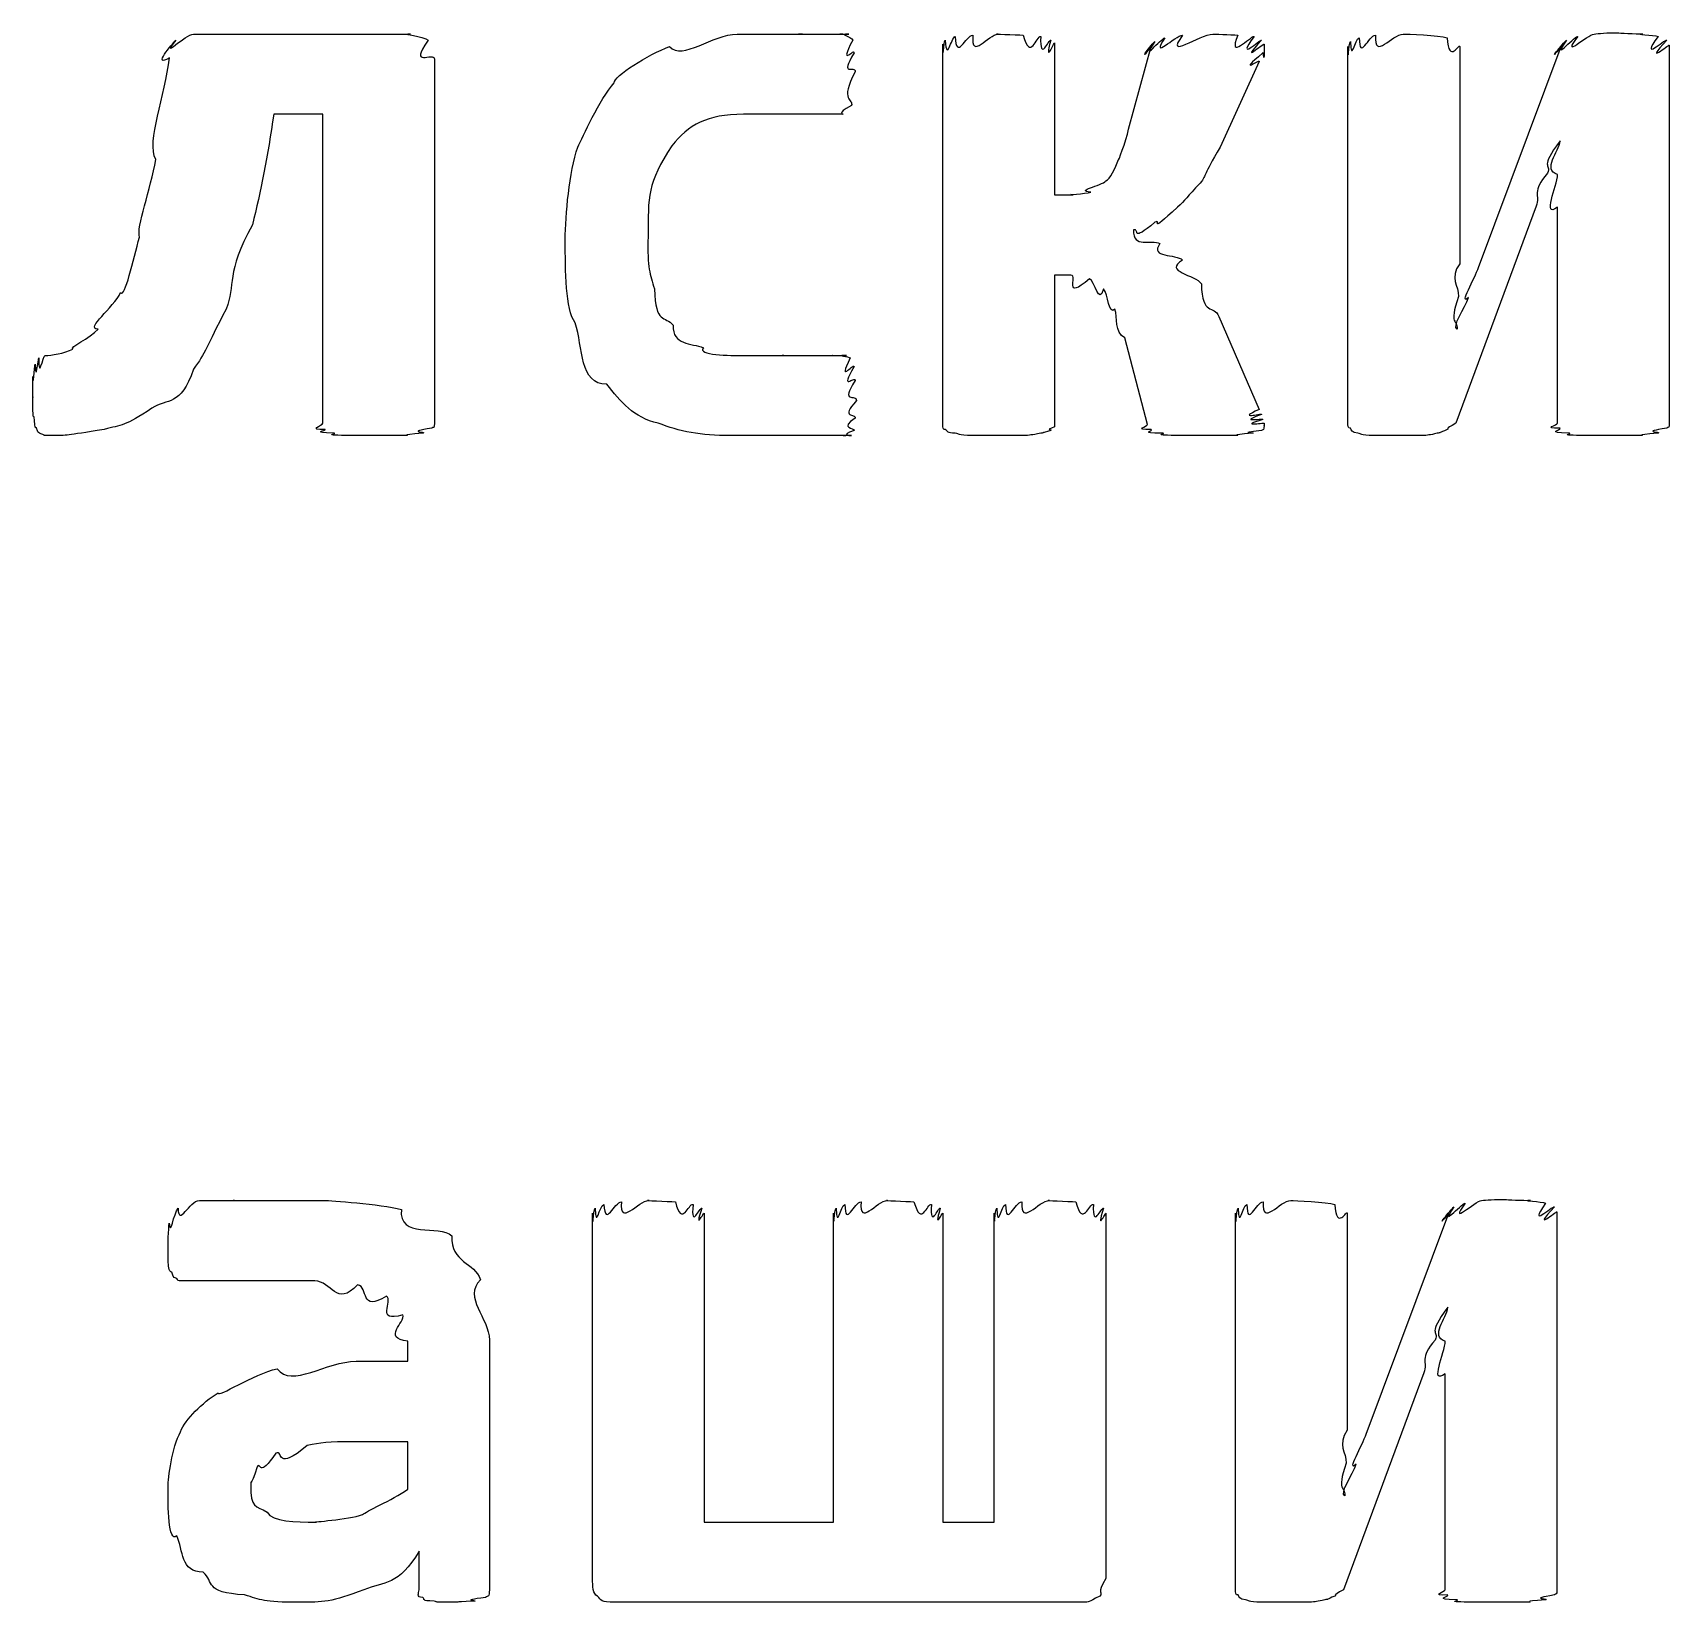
# Model space of a CAD drawing. Header units: millimetres. Extents: x 25 to 190, y 204 to 253.
# Drawn here: x 69.51 to 76.7, y 245.19 to 252.08 of the extents above; entities that cross this region are included whole.
import ezdxf

# ---------------------------------------------------------------- set-up
doc = ezdxf.new("R2010")
doc.units = ezdxf.units.MM
doc.layers.get('0').update_dxf_attribs({"linetype": 'CONTINUOUS'})

msp = doc.modelspace()

# ---------------------------------------------------------------- linework, layer by layer
at = {"color": 0}
for p, q in [((70.2165, 252.073), (71.1701, 252.073)), ((73.5072, 250.354), (73.5072, 252.029)), ((73.998, 252.035), (73.998, 251.368)), ((71.2749, 251.963), (71.2749, 250.365)), ((74.3232, 251.655), (74.4224, 252.018)), ((75.2863, 250.365), (75.2863, 252.018)), ((75.777, 252.018), (75.777, 251.065)), ((75.8596, 251.048), (76.2233, 252.018)), ((76.6974, 252.024), (76.6974, 250.365)), ((74.8965, 251.952), (74.7254, 251.577)), ((70.7842, 251.721), (70.5693, 251.721)), ((70.7842, 250.365), (70.7842, 251.721)), ((73.998, 251.368), (74.0805, 251.368)), ((76.1132, 251.318), (75.7604, 250.365)), ((76.2071, 250.365), (76.2071, 251.313)), ((74.0696, 251.015), (73.998, 251.015)), ((73.998, 251.015), (73.998, 250.348)), ((74.7201, 250.833), (74.8965, 250.425)), ((74.4058, 250.359), (74.3066, 250.74)), ((73.1284, 250.464), (73.1284, 250.464)), ((74.9184, 250.354), (74.9184, 250.354)), ((71.9695, 245.292), (71.9695, 246.896)), ((72.4598, 246.896), (72.4598, 245.54)), ((73.0278, 245.54), (73.0278, 246.896)), ((73.5072, 246.896), (73.5072, 245.54)), ((73.7334, 245.54), (73.7334, 246.896)), ((74.2237, 246.896), (74.2237, 245.292)), ((74.7931, 245.243), (74.7931, 246.896)), ((75.2835, 246.896), (75.2835, 245.943)), ((75.3664, 245.926), (75.7301, 246.896)), ((76.2042, 246.902), (76.2042, 245.243)), ((71.1577, 246.246), (71.1577, 246.334)), ((71.5162, 246.339), (71.5162, 245.243)), ((70.9316, 246.246), (71.1577, 246.246)), ((75.6197, 246.196), (75.2669, 245.243)), ((75.7135, 245.243), (75.7135, 246.191)), ((71.1577, 245.893), (70.9207, 245.893)), ((71.1577, 245.684), (71.1577, 245.893)), ((72.4598, 245.54), (73.0278, 245.54)), ((73.5072, 245.54), (73.7334, 245.54)), ((71.2075, 245.243), (71.2075, 245.413)), ((74.1246, 245.188), (72.0686, 245.188))]:
    msp.add_line(p, q, dxfattribs=at)
for points in [[(70.1118, 251.969), (70.032, 251.922), (70.1241, 252.031), (70.1393, 252.046)], [(70.1393, 252.046), (70.0648, 251.955), (70.1834, 252.073), (70.2165, 252.073)], [(71.1701, 252.073), (71.1207, 252.073), (71.228, 252.064), (71.2474, 252.046)], [(71.2474, 252.046), (71.1563, 251.919), (71.2749, 251.999), (71.2749, 251.963)], [(72.3071, 252.018), (72.3635, 251.955), (72.4972, 252.073), (72.6048, 252.073)], [(72.6048, 252.073), (72.6391, 252.073), (72.7054, 252.073), (72.7534, 252.073)], [(72.7534, 252.073), (72.7385, 252.073), (72.85, 252.073), (72.8913, 252.073)], [(72.8913, 252.073), (72.8197, 252.073), (72.9686, 252.073), (73.0017, 252.073)], [(73.0017, 252.073), (73.0031, 252.073), (73.0567, 252.073), (73.0677, 252.073)], [(73.0677, 252.073), (73.0292, 252.073), (73.0913, 252.073), (73.0952, 252.073)], [(73.0952, 252.073), (73.0402, 252.073), (73.1075, 252.064), (73.1118, 252.046)], [(73.1118, 252.046), (73.0472, 251.922), (73.1174, 252.013), (73.1174, 251.991)], [(73.5072, 252.029), (73.5072, 251.933), (73.5101, 252.042), (73.5182, 252.046)], [(73.5182, 252.046), (73.5252, 251.944), (73.5432, 252.058), (73.5623, 252.063)], [(73.5623, 252.063), (73.5651, 251.952), (73.6092, 252.068), (73.6395, 252.068)], [(73.6395, 252.068), (73.6286, 251.955), (73.7087, 252.073), (73.75, 252.073)], [(73.75, 252.073), (73.7126, 252.073), (73.8297, 252.071), (73.86, 252.068)], [(73.86, 252.068), (73.8932, 251.952), (73.9179, 252.065), (73.9373, 252.063)], [(73.9373, 252.063), (73.9331, 251.944), (73.9733, 252.053), (73.9814, 252.046)], [(73.9814, 252.046), (73.951, 251.933), (73.998, 252.038), (73.998, 252.035)], [(74.4224, 252.018), (74.3521, 251.93), (74.428, 252.036), (74.4389, 252.04)], [(74.4389, 252.04), (74.374, 251.941), (74.4636, 252.053), (74.483, 252.057)], [(74.483, 252.057), (74.4142, 251.952), (74.53, 252.068), (74.5603, 252.068)], [(74.5603, 252.068), (74.4774, 251.955), (74.6372, 252.073), (74.6926, 252.073)], [(74.6926, 252.073), (74.6936, 252.073), (74.7723, 252.071), (74.8026, 252.068)], [(74.8026, 252.068), (74.7557, 251.952), (74.8591, 252.065), (74.8743, 252.063)], [(74.8743, 252.063), (74.7889, 251.944), (74.9032, 252.053), (74.9074, 252.046)], [(74.9074, 252.046), (74.7998, 251.933), (74.9184, 252.036), (74.9184, 252.029)], [(74.9184, 252.029), (74.9184, 251.915), (74.9155, 252.005), (74.9131, 251.991)], [(75.2863, 252.018), (75.2863, 251.926), (75.2891, 252.032), (75.2972, 252.04)], [(75.2972, 252.04), (75.3001, 251.941), (75.3166, 252.053), (75.336, 252.057)], [(75.336, 252.057), (75.3375, 251.952), (75.3773, 252.068), (75.4077, 252.068)], [(75.4077, 252.068), (75.3992, 251.955), (75.4807, 252.073), (75.529, 252.073)], [(75.529, 252.073), (75.5428, 252.073), (75.6888, 252.068), (75.722, 252.057)], [(75.722, 252.057), (75.7301, 251.937), (75.777, 252.036), (75.777, 252.018)], [(76.2233, 252.018), (76.1488, 251.93), (76.2346, 252.038), (76.2455, 252.046)], [(76.2455, 252.046), (76.1753, 251.944), (76.2758, 252.058), (76.2953, 252.063)], [(76.2953, 252.063), (76.2152, 251.955), (76.3404, 252.073), (76.3669, 252.073)], [(76.3669, 252.073), (76.3845, 252.076), (76.4275, 252.079), (76.4716, 252.079)], [(76.4716, 252.079), (76.4727, 252.076), (76.5514, 252.076), (76.5817, 252.073)], [(76.5817, 252.073), (76.532, 252.073), (76.6329, 252.069), (76.648, 252.063)], [(76.648, 252.063), (76.5651, 251.944), (76.678, 252.053), (76.6865, 252.046)], [(76.6865, 252.046), (76.5789, 251.93), (76.6974, 252.031), (76.6974, 252.024)], [(70.0511, 251.522), (70.0098, 251.602), (70.0927, 251.803), (70.1118, 251.969)], [(72.0644, 251.859), (72.0619, 251.886), (72.2147, 251.985), (72.3071, 252.018)], [(73.1174, 251.991), (73.0511, 251.878), (73.1227, 251.941), (73.1227, 251.908)], [(74.9131, 251.991), (74.7931, 251.889), (74.9032, 251.966), (74.8965, 251.952)], [(73.1227, 251.908), (73.0511, 251.776), (73.1174, 251.788), (73.1061, 251.759)], [(71.9046, 251.577), (71.9268, 251.622), (71.9984, 251.784), (72.0644, 251.859)], [(73.1061, 251.759), (73.0292, 251.721), (73.0814, 251.721), (73.0677, 251.721)], [(70.5693, 251.721), (70.5432, 251.54), (70.5115, 251.379), (70.4755, 251.236)], [(72.6324, 251.721), (72.4697, 251.721), (72.3911, 251.674), (72.318, 251.583)], [(72.8031, 251.721), (72.6722, 251.721), (72.6983, 251.721), (72.6324, 251.721)], [(72.9245, 251.721), (72.8857, 251.721), (72.85, 251.721), (72.8031, 251.721)], [(73.0127, 251.721), (72.9548, 251.721), (72.9601, 251.721), (72.9245, 251.721)], [(73.0677, 251.721), (72.9989, 251.721), (73.0345, 251.721), (73.0127, 251.721)], [(74.2791, 251.522), (74.2749, 251.507), (74.3119, 251.602), (74.3232, 251.655)], [(76.218, 251.605), (76.1242, 251.478), (76.1806, 251.509), (76.163, 251.462)], [(76.2071, 251.456), (76.1379, 251.478), (76.2138, 251.557), (76.218, 251.605)], [(71.8495, 251.17), (71.8495, 251.28), (71.8675, 251.467), (71.9046, 251.577)], [(72.318, 251.583), (72.2094, 251.419), (72.2133, 251.358), (72.2133, 251.186)], [(74.7254, 251.577), (74.6457, 251.445), (74.6704, 251.462), (74.6372, 251.418)], [(69.9795, 251.181), (69.9657, 251.225), (70.0292, 251.393), (70.0511, 251.522)], [(74.2237, 251.429), (74.2417, 251.434), (74.264, 251.485), (74.2791, 251.522)], [(76.163, 251.462), (76.091, 251.382), (76.1312, 251.365), (76.1132, 251.318)], [(76.2071, 251.313), (76.1351, 251.26), (76.2071, 251.408), (76.2071, 251.456)], [(74.1578, 251.379), (74.0833, 251.386), (74.2047, 251.406), (74.2237, 251.429)], [(74.6372, 251.418), (74.5793, 251.36), (74.5712, 251.342), (74.5381, 251.313)], [(74.0805, 251.368), (74.0364, 251.368), (74.1355, 251.371), (74.1578, 251.379)], [(74.5381, 251.313), (74.4001, 251.187), (74.4746, 251.265), (74.4389, 251.247)], [(74.4389, 251.247), (74.3299, 251.155), (74.374, 251.22), (74.3451, 251.214)], [(69.8969, 250.938), (69.9149, 250.912), (69.9534, 251.084), (69.9795, 251.181)], [(70.4755, 251.236), (70.3559, 251.022), (70.4039, 250.972), (70.3598, 250.866)], [(71.8936, 250.806), (71.8495, 250.863), (71.8495, 251.033), (71.8495, 251.17)], [(72.2133, 251.186), (72.2094, 251.04), (72.2217, 251.021), (72.2408, 250.954)], [(74.3451, 251.214), (74.3409, 251.128), (74.4238, 251.175), (74.4608, 251.153)], [(74.4608, 251.153), (74.4142, 251.088), (74.53, 251.11), (74.5603, 251.081)], [(74.5603, 251.081), (74.4732, 251.029), (74.6167, 251.017), (74.6428, 250.977)], [(75.777, 251.065), (75.7301, 251), (75.7742, 250.968), (75.7714, 250.921)], [(75.8155, 250.916), (75.7714, 250.875), (75.8444, 251.004), (75.8596, 251.048)], [(72.2408, 250.954), (72.2464, 250.795), (72.2863, 250.839), (72.3237, 250.795)], [(74.1521, 250.999), (74.0322, 250.897), (74.1027, 251.015), (74.0696, 251.015)], [(74.2128, 250.954), (74.1938, 250.879), (74.1743, 250.99), (74.1521, 250.999)], [(74.2625, 250.866), (74.235, 250.835), (74.235, 250.933), (74.2128, 250.954)], [(74.6428, 250.977), (74.6457, 250.831), (74.6979, 250.888), (74.7201, 250.833)], [(69.7978, 250.778), (69.7385, 250.779), (69.8666, 250.872), (69.8969, 250.938)], [(75.7714, 250.921), (75.7273, 250.787), (75.7686, 250.825), (75.7661, 250.778)], [(75.7661, 250.778), (75.741, 250.787), (75.8003, 250.872), (75.8155, 250.916)], [(70.3598, 250.866), (70.2716, 250.696), (70.2716, 250.675), (70.2165, 250.602)], [(72.0316, 250.536), (71.9116, 250.533), (71.9268, 250.698), (71.8936, 250.806)], [(74.3066, 250.74), (74.2597, 250.762), (74.2763, 250.829), (74.2625, 250.866)], [(69.6874, 250.69), (69.668, 250.698), (69.7646, 250.737), (69.7978, 250.778)], [(72.3237, 250.795), (72.3194, 250.706), (72.4034, 250.717), (72.456, 250.696)], [(69.5385, 250.651), (69.5357, 250.544), (69.5551, 250.662), (69.566, 250.662)], [(69.566, 250.662), (69.5911, 250.662), (69.6503, 250.671), (69.6874, 250.69)], [(72.456, 250.696), (72.4256, 250.662), (72.5717, 250.662), (72.6376, 250.662)], [(72.6376, 250.662), (72.6765, 250.662), (72.7604, 250.662), (72.8087, 250.662)], [(72.8087, 250.662), (72.7714, 250.662), (72.8984, 250.662), (72.9354, 250.662)], [(72.9354, 250.662), (72.9629, 250.662), (73.0017, 250.662), (73.0236, 250.662)], [(73.0236, 250.662), (73.0098, 250.662), (73.0691, 250.662), (73.0843, 250.662)], [(73.0843, 250.662), (73.0321, 250.662), (73.0966, 250.658), (73.1008, 250.651)], [(69.511, 250.569), (69.5138, 250.508), (69.518, 250.613), (69.5219, 250.624)], [(69.5219, 250.624), (69.5247, 250.533), (69.5343, 250.647), (69.5385, 250.651)], [(70.2165, 250.602), (70.1615, 250.434), (70.1008, 250.475), (70.0345, 250.431)], [(73.1008, 250.651), (73.043, 250.53), (73.1132, 250.631), (73.1174, 250.613)], [(73.1174, 250.613), (73.0511, 250.497), (73.1227, 250.577), (73.1227, 250.552)], [(69.511, 250.48), (69.511, 250.46), (69.511, 250.547), (69.511, 250.569)], [(72.2574, 250.365), (72.1501, 250.387), (72.0933, 250.461), (72.0316, 250.536)], [(73.1227, 250.552), (73.0539, 250.445), (73.1284, 250.497), (73.1284, 250.464)], [(69.5166, 250.392), (69.511, 250.387), (69.511, 250.443), (69.511, 250.48)], [(73.1284, 250.464), (73.0539, 250.383), (73.1255, 250.409), (73.1227, 250.387)], [(69.5276, 250.343), (69.518, 250.343), (69.5194, 250.37), (69.5166, 250.392)], [(70.0345, 250.431), (69.9149, 250.349), (69.9022, 250.359), (69.8253, 250.337)], [(73.1227, 250.387), (73.0511, 250.339), (73.1203, 250.346), (73.1174, 250.332)], [(74.8965, 250.425), (74.7931, 250.378), (74.9074, 250.41), (74.9074, 250.403)], [(74.9074, 250.403), (74.797, 250.365), (74.9131, 250.388), (74.9131, 250.381)], [(74.9131, 250.381), (74.7998, 250.349), (74.9184, 250.367), (74.9184, 250.365)], [(69.5551, 250.315), (69.529, 250.321), (69.5343, 250.332), (69.5276, 250.343)], [(69.5882, 250.31), (69.5508, 250.31), (69.566, 250.311), (69.5551, 250.315)], [(69.8253, 250.337), (69.6461, 250.31), (69.6722, 250.31), (69.5882, 250.31)], [(70.7954, 250.337), (70.7125, 250.334), (70.7842, 250.354), (70.7842, 250.365)], [(70.8339, 250.321), (70.7263, 250.323), (70.8021, 250.333), (70.7954, 250.337)], [(70.9112, 250.31), (70.7637, 250.312), (70.8519, 250.317), (70.8339, 250.321)], [(71.0325, 250.31), (70.9468, 250.31), (70.9443, 250.31), (70.9112, 250.31)], [(71.1482, 250.31), (71.0434, 250.31), (71.0791, 250.31), (71.0325, 250.31)], [(71.2251, 250.321), (71.1055, 250.312), (71.181, 250.312), (71.1482, 250.31)], [(71.2639, 250.343), (71.1426, 250.323), (71.2431, 250.328), (71.2251, 250.321)], [(71.2749, 250.365), (71.2749, 250.339), (71.2706, 250.349), (71.2639, 250.343)], [(72.5717, 250.31), (72.4475, 250.31), (72.3484, 250.328), (72.2574, 250.365)], [(72.7315, 250.31), (72.6211, 250.31), (72.6267, 250.31), (72.5717, 250.31)], [(72.8804, 250.31), (72.7273, 250.31), (72.7865, 250.31), (72.7315, 250.31)], [(73.0017, 250.31), (72.9368, 250.31), (72.9273, 250.31), (72.8804, 250.31)], [(73.0786, 250.31), (73.007, 250.31), (73.0373, 250.31), (73.0017, 250.31)], [(73.1061, 250.31), (73.0359, 250.31), (73.0924, 250.31), (73.0786, 250.31)], [(73.1174, 250.332), (73.0472, 250.31), (73.1132, 250.31), (73.1061, 250.31)], [(73.5182, 250.337), (73.5072, 250.334), (73.5072, 250.349), (73.5072, 250.354)], [(73.5623, 250.321), (73.5252, 250.321), (73.5295, 250.329), (73.5182, 250.337)], [(73.6395, 250.31), (73.5651, 250.312), (73.5845, 250.317), (73.5623, 250.321)], [(73.75, 250.31), (73.6286, 250.31), (73.6727, 250.31), (73.6395, 250.31)], [(73.86, 250.31), (73.8297, 250.31), (73.7941, 250.31), (73.75, 250.31)], [(73.9373, 250.321), (73.8932, 250.312), (73.8932, 250.312), (73.86, 250.31)], [(73.9814, 250.332), (73.9331, 250.321), (73.9592, 250.323), (73.9373, 250.321)], [(73.998, 250.348), (73.951, 250.332), (73.9923, 250.339), (73.9814, 250.332)], [(74.4224, 250.337), (74.3409, 250.334), (74.4058, 250.351), (74.4058, 250.359)], [(74.4721, 250.321), (74.3631, 250.321), (74.4333, 250.329), (74.4224, 250.337)], [(74.5546, 250.31), (74.4072, 250.312), (74.494, 250.317), (74.4721, 250.321)], [(74.6869, 250.31), (74.5906, 250.31), (74.5878, 250.31), (74.5546, 250.31)], [(74.797, 250.31), (74.6898, 250.31), (74.731, 250.31), (74.6869, 250.31)], [(74.869, 250.321), (74.749, 250.312), (74.8259, 250.312), (74.797, 250.31)], [(74.9074, 250.332), (74.7861, 250.321), (74.8866, 250.323), (74.869, 250.321)], [(74.9184, 250.354), (74.9184, 250.332), (74.9141, 250.339), (74.9074, 250.332)], [(74.9184, 250.365), (74.9184, 250.343), (74.9184, 250.357), (74.9184, 250.354)], [(75.2972, 250.343), (75.2863, 250.339), (75.2863, 250.357), (75.2863, 250.365)], [(75.3304, 250.321), (75.3001, 250.323), (75.3043, 250.334), (75.2972, 250.343)], [(75.402, 250.31), (75.3332, 250.312), (75.3484, 250.317), (75.3304, 250.321)], [(75.5124, 250.31), (75.3925, 250.31), (75.4309, 250.31), (75.402, 250.31)], [(75.6116, 250.31), (75.4765, 250.31), (75.5523, 250.31), (75.5124, 250.31)], [(75.6779, 250.321), (75.6461, 250.312), (75.6363, 250.312), (75.6116, 250.31)], [(75.722, 250.337), (75.6832, 250.321), (75.6955, 250.323), (75.6779, 250.321)], [(75.7604, 250.365), (75.7054, 250.334), (75.7329, 250.344), (75.722, 250.337)], [(76.218, 250.343), (76.1351, 250.339), (76.2071, 250.357), (76.2071, 250.365)], [(76.2564, 250.321), (76.1488, 250.323), (76.2247, 250.334), (76.218, 250.343)], [(76.3337, 250.31), (76.1905, 250.312), (76.2787, 250.317), (76.2564, 250.321)], [(76.4551, 250.31), (76.3693, 250.31), (76.3669, 250.31), (76.3337, 250.31)], [(76.5708, 250.31), (76.466, 250.31), (76.5016, 250.31), (76.4551, 250.31)], [(76.648, 250.321), (76.5281, 250.312), (76.6039, 250.312), (76.5708, 250.31)], [(76.6865, 250.343), (76.5651, 250.323), (76.6657, 250.328), (76.648, 250.321)], [(76.6974, 250.365), (76.6974, 250.339), (76.6932, 250.349), (76.6865, 250.343)], [(70.1492, 246.918), (70.1516, 246.833), (70.1985, 246.952), (70.2426, 246.952)], [(70.2426, 246.952), (70.2398, 246.952), (70.3379, 246.952), (70.3972, 246.952)], [(70.3972, 246.952), (70.3584, 246.952), (70.5185, 246.952), (70.5845, 246.952)], [(70.5845, 246.952), (70.612, 246.952), (70.7238, 246.952), (70.794, 246.952)], [(70.794, 246.952), (70.8131, 246.952), (71.0378, 246.937), (71.1302, 246.913)], [(71.9804, 246.918), (71.9832, 246.819), (71.9998, 246.931), (72.0189, 246.935)], [(72.0189, 246.935), (72.0245, 246.83), (72.0658, 246.946), (72.0961, 246.946)], [(72.0961, 246.946), (72.0866, 246.833), (72.1692, 246.952), (72.2175, 246.952)], [(72.2175, 246.952), (72.1815, 246.952), (72.3029, 246.949), (72.3332, 246.946)], [(72.3332, 246.946), (72.3621, 246.83), (72.3911, 246.942), (72.4105, 246.935)], [(72.4105, 246.935), (72.3995, 246.819), (72.4408, 246.925), (72.4489, 246.918)], [(73.0388, 246.918), (73.0416, 246.819), (73.0582, 246.931), (73.0772, 246.935)], [(73.0772, 246.935), (73.0786, 246.83), (73.1188, 246.946), (73.1492, 246.946)], [(73.1492, 246.946), (73.1379, 246.833), (73.2166, 246.952), (73.2649, 246.952)], [(73.2649, 246.952), (73.2331, 246.952), (73.3503, 246.949), (73.3806, 246.946)], [(73.3806, 246.946), (73.4138, 246.83), (73.4385, 246.942), (73.4579, 246.935)], [(73.4579, 246.935), (73.4494, 246.819), (73.4882, 246.925), (73.4963, 246.918)], [(73.7443, 246.918), (73.7471, 246.819), (73.7637, 246.931), (73.7828, 246.935)], [(73.7828, 246.935), (73.7842, 246.83), (73.8244, 246.946), (73.8547, 246.946)], [(73.8547, 246.946), (73.8463, 246.833), (73.9278, 246.952), (73.9757, 246.952)], [(73.9757, 246.952), (73.9429, 246.952), (74.0615, 246.949), (74.0914, 246.946)], [(74.0914, 246.946), (74.1218, 246.83), (74.1497, 246.942), (74.1687, 246.935)], [(74.1687, 246.935), (74.1634, 246.819), (74.2047, 246.925), (74.2128, 246.918)], [(74.8041, 246.918), (74.8069, 246.819), (74.8235, 246.931), (74.8425, 246.935)], [(74.8425, 246.935), (74.8439, 246.83), (74.8841, 246.946), (74.9141, 246.946)], [(74.9141, 246.946), (74.906, 246.833), (74.9875, 246.952), (75.0355, 246.952)], [(75.0355, 246.952), (75.0492, 246.952), (75.1953, 246.946), (75.2285, 246.935)], [(75.2285, 246.935), (75.2369, 246.815), (75.2835, 246.914), (75.2835, 246.896)], [(75.752, 246.924), (75.6818, 246.822), (75.7823, 246.936), (75.8017, 246.94)], [(75.8017, 246.94), (75.722, 246.833), (75.8472, 246.952), (75.8733, 246.952)], [(75.8733, 246.952), (75.8913, 246.954), (75.934, 246.957), (75.9781, 246.957)], [(75.9781, 246.957), (75.9795, 246.954), (76.0582, 246.954), (76.0885, 246.952)], [(76.0885, 246.952), (76.0388, 246.952), (76.1393, 246.947), (76.1545, 246.94)], [(76.1545, 246.94), (76.0719, 246.822), (76.1848, 246.931), (76.1929, 246.924)], [(70.1104, 246.852), (70.116, 246.789), (70.1298, 246.896), (70.1492, 246.918)], [(71.1302, 246.913), (71.1151, 246.782), (71.2957, 246.848), (71.3507, 246.797)], [(71.9695, 246.896), (71.9695, 246.804), (71.9723, 246.91), (71.9804, 246.918)], [(72.4489, 246.918), (72.4133, 246.808), (72.4598, 246.907), (72.4598, 246.896)], [(73.0278, 246.896), (73.0278, 246.808), (73.0306, 246.914), (73.0388, 246.918)], [(73.4963, 246.918), (73.4646, 246.808), (73.5072, 246.907), (73.5072, 246.896)], [(73.7334, 246.896), (73.7334, 246.808), (73.7362, 246.914), (73.7443, 246.918)], [(74.2128, 246.918), (74.1772, 246.804), (74.2237, 246.903), (74.2237, 246.896)], [(74.7931, 246.896), (74.7931, 246.804), (74.7959, 246.91), (74.8041, 246.918)], [(75.7301, 246.896), (75.6557, 246.808), (75.741, 246.916), (75.752, 246.924)], [(76.1929, 246.924), (76.0857, 246.808), (76.2042, 246.908), (76.2042, 246.902)], [(70.1051, 246.753), (70.1051, 246.745), (70.1065, 246.83), (70.1104, 246.852)], [(71.3507, 246.797), (71.3465, 246.678), (71.4513, 246.681), (71.4774, 246.604)], [(70.1051, 246.687), (70.1051, 246.678), (70.1051, 246.731), (70.1051, 246.753)], [(70.1216, 246.637), (70.1075, 246.639), (70.1075, 246.668), (70.1051, 246.687)], [(70.1435, 246.61), (70.1227, 246.612), (70.1283, 246.626), (70.1216, 246.637)], [(70.171, 246.599), (70.1379, 246.599), (70.1506, 246.601), (70.1435, 246.61)], [(70.2426, 246.599), (70.1629, 246.599), (70.1848, 246.599), (70.171, 246.599)], [(70.364, 246.599), (70.2289, 246.599), (70.2758, 246.599), (70.2426, 246.599)], [(70.5294, 246.599), (70.4427, 246.599), (70.4109, 246.599), (70.364, 246.599)], [(70.7499, 246.599), (70.5707, 246.599), (70.5954, 246.599), (70.5294, 246.599)], [(70.9373, 246.582), (70.8434, 246.48), (70.823, 246.599), (70.7499, 246.599)], [(71.0639, 246.532), (70.9454, 246.458), (70.9884, 246.571), (70.9373, 246.582)], [(71.4774, 246.604), (71.3976, 246.524), (71.5162, 246.439), (71.5162, 246.339)], [(71.1359, 246.45), (71.0117, 246.414), (71.0971, 246.511), (71.0639, 246.532)], [(71.1577, 246.334), (71.042, 246.348), (71.1496, 246.417), (71.1359, 246.45)], [(75.7245, 246.483), (75.631, 246.356), (75.6874, 246.386), (75.6694, 246.339)], [(75.7135, 246.334), (75.6447, 246.356), (75.7206, 246.435), (75.7245, 246.483)], [(75.6694, 246.339), (75.5978, 246.26), (75.6377, 246.243), (75.6197, 246.196)], [(75.7135, 246.191), (75.6419, 246.138), (75.7135, 246.286), (75.7135, 246.334)], [(70.3255, 246.108), (70.3213, 246.083), (70.4811, 246.191), (70.5845, 246.213)], [(70.5845, 246.213), (70.6452, 246.127), (70.8021, 246.246), (70.9316, 246.246)], [(70.1601, 245.937), (70.182, 245.992), (70.255, 246.064), (70.3255, 246.108)], [(70.1051, 245.695), (70.1051, 245.734), (70.1227, 245.867), (70.1601, 245.937)], [(75.2835, 245.943), (75.2369, 245.878), (75.281, 245.846), (75.2782, 245.799)], [(75.3223, 245.794), (75.2782, 245.752), (75.3512, 245.882), (75.3664, 245.926)], [(70.7168, 245.877), (70.575, 245.757), (70.6148, 245.857), (70.5788, 245.843)], [(70.9207, 245.893), (70.8064, 245.893), (70.7746, 245.888), (70.7168, 245.877)], [(70.4963, 245.783), (70.4645, 245.679), (70.4688, 245.734), (70.4688, 245.705)], [(70.5788, 245.843), (70.5019, 245.728), (70.5143, 245.807), (70.4963, 245.783)], [(75.2782, 245.799), (75.2341, 245.664), (75.2754, 245.703), (75.2725, 245.656)], [(75.2725, 245.656), (75.2479, 245.664), (75.3071, 245.75), (75.3223, 245.794)], [(70.4688, 245.705), (70.4645, 245.598), (70.4921, 245.613), (70.5404, 245.584)], [(70.1435, 245.48), (70.1051, 245.444), (70.1051, 245.613), (70.1051, 245.695)], [(70.9595, 245.573), (70.9718, 245.587), (71.0875, 245.635), (71.1577, 245.684)], [(70.5404, 245.584), (70.5637, 245.54), (70.6632, 245.54), (70.7552, 245.54)], [(70.7552, 245.54), (70.7291, 245.54), (70.896, 245.551), (70.9595, 245.573)], [(70.2592, 245.32), (70.1601, 245.32), (70.1724, 245.416), (70.1435, 245.48)], [(71.2075, 245.413), (71.1193, 245.261), (71.053, 245.278), (70.9648, 245.243)], [(70.4413, 245.22), (70.2592, 245.232), (70.3104, 245.276), (70.2592, 245.32)], [(71.9914, 245.215), (71.9695, 245.223), (71.9695, 245.259), (71.9695, 245.292)], [(74.2237, 245.292), (74.1772, 245.223), (74.2142, 245.233), (74.1962, 245.215)], [(70.6836, 245.188), (70.5196, 245.188), (70.5143, 245.199), (70.4413, 245.22)], [(70.9648, 245.243), (70.8244, 245.188), (70.7831, 245.188), (70.6836, 245.188)], [(71.2241, 245.209), (71.1923, 245.209), (71.2075, 245.227), (71.2075, 245.243)], [(71.2735, 245.193), (71.2142, 245.194), (71.235, 245.201), (71.2241, 245.209)], [(71.4996, 245.209), (71.3754, 245.194), (71.4721, 245.196), (71.4498, 245.193)], [(71.5162, 245.243), (71.5162, 245.209), (71.5105, 245.217), (71.4996, 245.209)], [(72.0686, 245.188), (72.0027, 245.188), (72.0094, 245.196), (71.9914, 245.215)], [(74.1962, 245.215), (74.1412, 245.188), (74.1535, 245.188), (74.1246, 245.188)], [(74.8041, 245.22), (74.7931, 245.217), (74.7931, 245.234), (74.7931, 245.243)], [(74.8372, 245.199), (74.8069, 245.201), (74.8111, 245.212), (74.8041, 245.22)], [(75.2285, 245.215), (75.19, 245.199), (75.2023, 245.201), (75.1844, 245.199)], [(75.2669, 245.243), (75.2119, 245.212), (75.2394, 245.222), (75.2285, 245.215)], [(75.7245, 245.22), (75.6419, 245.217), (75.7135, 245.234), (75.7135, 245.243)], [(75.7633, 245.199), (75.6557, 245.201), (75.7315, 245.212), (75.7245, 245.22)], [(76.1929, 245.22), (76.0719, 245.201), (76.1725, 245.205), (76.1545, 245.199)], [(76.2042, 245.243), (76.2042, 245.217), (76.2, 245.227), (76.1929, 245.22)], [(71.3617, 245.188), (71.2583, 245.188), (71.2957, 245.189), (71.2735, 245.193)], [(71.4498, 245.193), (71.3355, 245.188), (71.4015, 245.188), (71.3617, 245.188)], [(74.9088, 245.188), (74.84, 245.19), (74.8552, 245.194), (74.8372, 245.199)], [(75.0189, 245.188), (74.8993, 245.188), (74.9378, 245.188), (74.9088, 245.188)], [(75.1184, 245.188), (74.9833, 245.188), (75.0591, 245.188), (75.0189, 245.188)], [(75.1844, 245.199), (75.1526, 245.19), (75.1431, 245.19), (75.1184, 245.188)], [(75.8402, 245.188), (75.6969, 245.19), (75.7851, 245.194), (75.7633, 245.199)], [(75.9615, 245.188), (75.8762, 245.188), (75.8733, 245.188), (75.8402, 245.188)], [(76.0772, 245.188), (75.9725, 245.188), (76.0084, 245.188), (75.9615, 245.188)], [(76.1545, 245.199), (76.0345, 245.19), (76.1104, 245.19), (76.0772, 245.188)]]:
    msp.add_open_spline(points, degree=3, dxfattribs=at)

doc.saveas('drawing.dxf')
